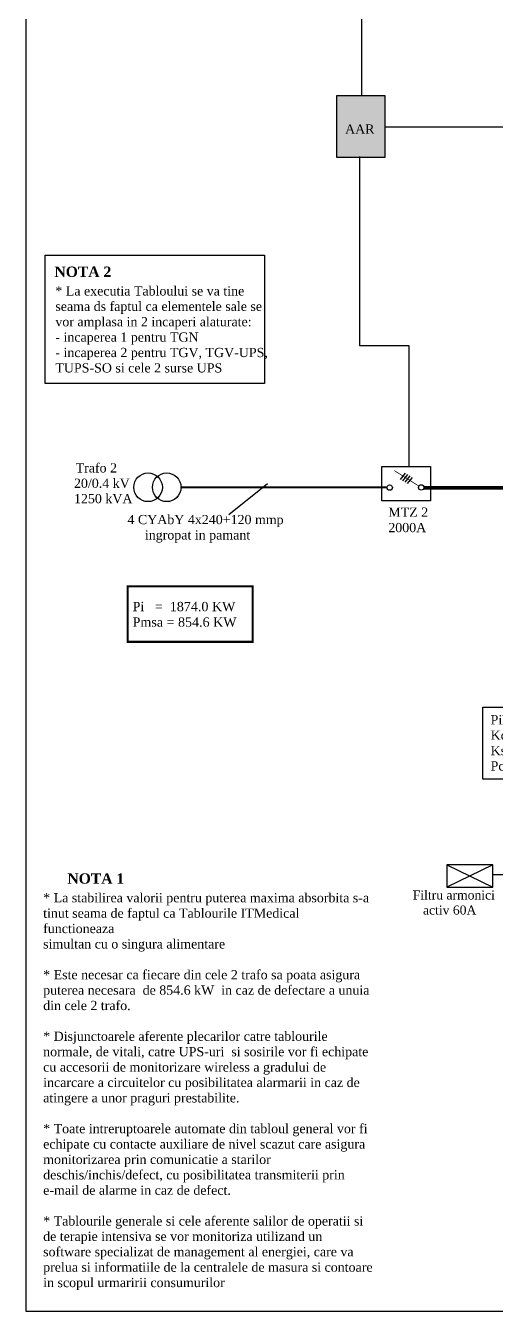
# Model space of a CAD drawing. Extents: x -12085 to 47, y -14993 to 123352.
# Drawn here: x 15.1 to 26.58, y -168.4 to -137.07 of the extents above; entities that cross this region are included whole.
import ezdxf

# ---------------------------------------------------------------- set-up
doc = ezdxf.new("R2010")
doc.units = 0
doc.header["$MEASUREMENT"] = 0
doc.linetypes.add('DOUBLE_DASHED', pattern=[1.093611, 0.529167, -0.211667, 0.141111, -0.211667])
doc.layers.add('Circuite', color=7, linetype='CONTINUOUS', lineweight=25)
doc.layers.add('IE0.1.7_t_0', color=7, linetype='CONTINUOUS', lineweight=25)
doc.layers.add('ELECTRICAL', color=7, linetype='CONTINUOUS')
doc.layers.add('Texte', color=7, linetype='CONTINUOUS')

msp = doc.modelspace()

# ---------------------------------------------------------------- hatches: boundary and pattern name
at = {"layer": 'Circuite', "linetype": 'Continuous', "ltscale": 5, "true_color": 0xffc48a}
h = msp.add_hatch(color=31, dxfattribs=at)
h.paths.add_polyline_path([(22.686, -138.771), (22.686, -140.285), (23.861, -140.285), (23.861, -138.771)])
h.paths.add_polyline_path([(22.832, -139.418), (23.647, -139.418), (23.647, -139.756), (22.832, -139.756)], flags=24)

# ---------------------------------------------------------------- linework, layer by layer
at = {"layer": 'Circuite', "linetype": 'Continuous', "ltscale": 5}
for p, q in [((23.3, -138.754), (23.3, -130.357)), ((23.859, -139.53), (27.723, -139.53)), ((23.244, -140.259), (23.244, -144.863)), ((23.244, -144.863), (24.447, -144.863)), ((24.447, -144.863), (24.447, -147.811)), ((20.996, -148.233), (20.055, -148.986))]:
    msp.add_line(p, q, dxfattribs=at)
for points in [[(22.686, -138.771), (23.861, -138.771), (23.861, -140.285), (22.686, -140.285)], [(15.575, -142.66), (20.921, -142.66), (20.921, -145.787), (15.575, -145.787)]]:
    msp.add_lwpolyline(points, close=True, dxfattribs=at)
at = {"layer": 'Circuite', "linetype": 'Continuous', "ltscale": 5, "const_width": 0.05, "flags": 128}
msp.add_lwpolyline([(23.905, -148.322), (18.876, -148.322)], dxfattribs=at)
at = {"layer": 'Circuite', "linetype": 'Continuous', "const_width": 0.034, "flags": 128}
msp.add_lwpolyline([(27.232, -157.756), (26.491, -157.756)], dxfattribs=at)
at = {"layer": 'Circuite', "linetype": 'Continuous', "ltscale": 5}
for centre in [(18.086, -148.319), (18.541, -148.319)]:
    msp.add_circle(centre, 0.349, dxfattribs=at)
at = {"layer": 'ELECTRICAL', "linetype": 'DOUBLE_DASHED'}
for p, q in [((24.238, -148.129), (24.361, -147.975)), ((24.3, -148.162), (24.423, -148.008)), ((24.353, -148.194), (24.476, -148.04)), ((24.408, -148.23), (24.531, -148.076))]:
    msp.add_line(p, q, dxfattribs=at)
at = {"layer": 'ELECTRICAL', "linetype": 'Continuous'}
msp.add_line((23.91, -148.326), (23.91, -148.326), dxfattribs=at)
at = {"layer": 'ELECTRICAL', "linetype": 'Continuous', "flags": 128}
msp.add_lwpolyline([(15.103, -168.4), (47.103, -168.4), (47.103, -91.4), (15.103, -91.4)], close=True, dxfattribs=at)
at = {"layer": 'ELECTRICAL', "linetype": 'Continuous'}
for points in [[(23.785, -147.811), (24.975, -147.811), (24.975, -148.646), (23.785, -148.646)], [(26.25, -153.676), (28.776, -153.676), (28.776, -155.431), (26.25, -155.431)]]:
    msp.add_lwpolyline(points, close=True, dxfattribs=at)
at = {"layer": 'ELECTRICAL', "linetype": 'Continuous', "flags": 128}
for points, const_width in [([(24.689, -148.288), (24.091, -147.912)], 0.018), ([(25.505, -148.329), (24.806, -148.329)], 0.09), ([(25.451, -148.328), (29.299, -148.328)], 0.09)]:
    msp.add_lwpolyline(points, dxfattribs=dict(at, const_width=const_width))
at = {"layer": 'ELECTRICAL', "color": 1, "linetype": 'Continuous', "const_width": 0.05}
msp.add_lwpolyline([(17.586, -150.733), (20.635, -150.733), (20.635, -152.085), (17.586, -152.085)], close=True, dxfattribs=at)
at = {"layer": 'ELECTRICAL', "linetype": 'Continuous', "flags": 128}
msp.add_lwpolyline([(17.586, -150.733), (20.635, -150.733), (20.635, -152.085), (17.586, -152.085), (17.586, -150.733)], dxfattribs=at)
at = {"layer": 'ELECTRICAL', "linetype": 'Continuous'}
for centre in [(23.976, -148.326), (24.745, -148.323)]:
    msp.add_circle(centre, 0.0662, dxfattribs=at)
at = {"layer": 'IE0.1.7_t_0', "ltscale": 0.025}
for p, q in [((25.372, -157.516), (26.491, -158.062)), ((26.491, -157.52), (25.372, -158.062))]:
    msp.add_line(p, q, dxfattribs=at)
msp.add_lwpolyline([(26.491, -158.063), (26.491, -157.516), (25.372, -157.516), (25.372, -158.063)], close=True, dxfattribs=at)

# ---------------------------------------------------------------- texts
at = {"layer": 'Circuite', "linetype": 'Continuous', "attachment_point": 1}
for s, insert, char_height, width in [('{\\fTimes New Roman|b0|i0|c0|p18;\\C1;* La executia Tabloului se va tine seama ds faptul ca elementele sale se vor amplasa in 2 incaperi alaturate:\\P- incaperea 1 pentru TGN\\P- incaperea 2 pentru TGV, TGV-UPS, TUPS-SO si cele 2 surse UPS}', (15.826, -143.42), 0.225015, 5.24836), ('{\\fTimes New Roman|b0|i0|c0|p18;* La stabilirea valorii pentru puterea maxima absorbita s-a tinut seama de faptul ca Tablourile ITMedical functioneaza\\Psimultan cu o singura alimentare\\P\\P* Este necesar ca fiecare din cele 2 trafo sa poata asigura puterea necesara  de 854.6 kW  in caz de defectare a unuia din cele 2 trafo.\\P\\P* Disjunctoarele aferente plecarilor catre tablourile normale, de vitali, catre UPS-uri  si sosirile vor fi echipate cu accesorii de monitorizare wireless a gradului de incarcare a circuitelor cu posibilitatea alarmarii in caz de atingere a unor praguri prestabilite. \\P\\P* Toate intreruptoarele automate din tabloul general vor fi echipate cu contacte auxiliare de nivel scazut care asigura monitorizarea prin comunicatie a starilor deschis/inchis/defect, cu posibilitatea transmiterii prin e-mail de alarme in caz de defect.\\P\\P* Tablourile generale si cele aferente salilor de operatii si de terapie intensiva se vor monitoriza utilizand un software specializat de management al energiei, care va prelua si informatiile de la centralele de masura si contoare in scopul urmaririi consumurilor}', (15.529, -158.209), 0.225015, 8.01632), ('{\\fTimes New Roman|b0|i0|c0|p18;Filtru armonici  \\P   activ 60A}', (24.539, -158.145), 0.22, 2.63213)]:
    msp.add_mtext(s, dxfattribs=dict(at, insert=insert, char_height=char_height, width=width))
at = {"layer": 'ELECTRICAL', "linetype": 'Continuous', "attachment_point": 1}
for s, insert, char_height, width in [('\\fTimes New Roman|b0|i0|c0|p18;AAR', (22.889, -139.475), 0.22501, 0.72545), ('{\\fTimes New Roman|b0|i0|c0|p18;Trafo 2}', (16.32, -147.733), 0.22501, 9.53969), ('{\\fTimes New Roman|b0|i0|c0|p18;Pi   =  1874.0 KW\\PPmsa = 854.6 KW}', (17.709, -151.111), 0.22681, 2.89763), ('{\\fTimes New Roman|b0|i0|c0|p18;Pi\\fTimes New Roman|b1|i0|c0|p18;N\\fTimes New Roman|b0|i0|c0|p18; = 530.8 KW\\PKc = 0.7\\PKs = 0.7\\PPc\\fTimes New Roman|b1|i0|c0|p18;N\\fTimes New Roman|b0|i0|c0|p18; = 265.9 KW}', (26.437, -153.872), 0.225015, 3.27837)]:
    msp.add_mtext(s, dxfattribs=dict(at, insert=insert, char_height=char_height, width=width))
at = {"layer": 'ELECTRICAL', "linetype": 'DOUBLE_DASHED', "attachment_point": 1}
for s, insert, char_height, width in [('{\\fTimes New Roman|b1|i0|c0|p18;\\C1;NOTA 2}', (15.804, -142.939), 0.25202, 15.23268), ('{\\fTimes New Roman|b0|i0|c0|p18;4 CYAbY 4x240+120 mmp\\P     ingropat in pamant}', (17.584, -148.992), 0.22501, 5.01036), ('{\\fTimes New Roman|b1|i0|c0|p18;NOTA 1}', (16.12, -157.727), 0.25202, 15.23268)]:
    msp.add_mtext(s, dxfattribs=dict(at, insert=insert, char_height=char_height, width=width))
at = {"layer": 'Texte', "linetype": 'Continuous', "char_height": 0.22501, "width": 1.89523, "attachment_point": 1}
for s, insert in [('{\\fTimes New Roman|b0|i0|c0|p18;20/0.4 kV\\P1250 kVA}', (16.28, -148.107)), ('{\\fTimes New Roman|b0|i0|c0|p18;  MTZ 2 \\P  2000A}', (23.773, -148.812))]:
    msp.add_mtext(s, dxfattribs=dict(at, insert=insert))

doc.saveas('drawing.dxf')
